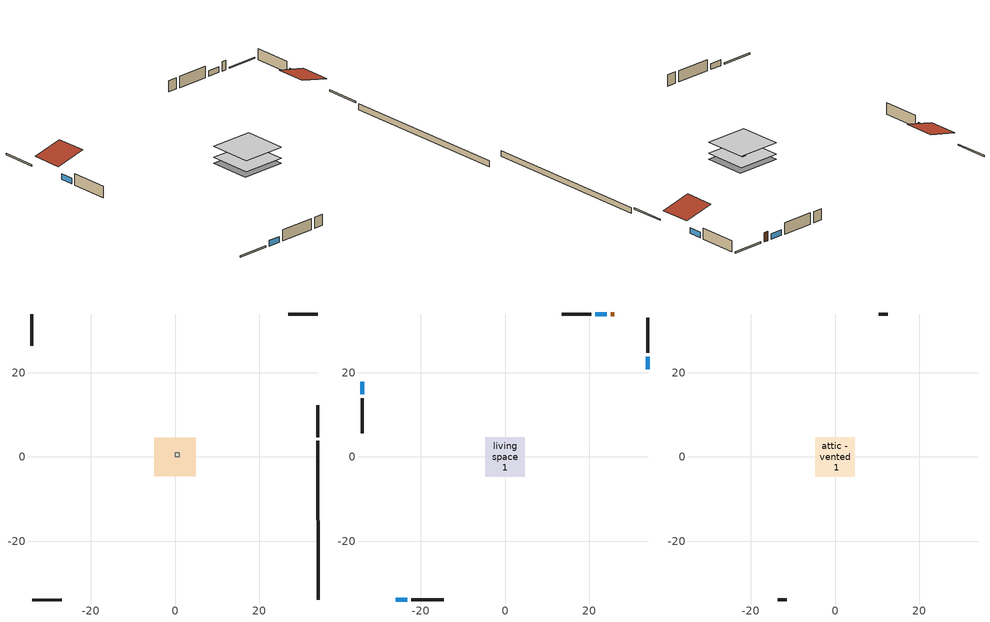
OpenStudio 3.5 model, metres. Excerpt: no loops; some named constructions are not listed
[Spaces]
air source heat pump airloop ret air space
 floor adiabatic (AdiabaticConst): 0,0 0,1 1,1 1,0 z0
 wall adiabatic (AdiabaticConst): 0,0 1,0 1,1 0,1 0,0 z0:1
 ceiling adiabatic (AdiabaticConst): 1,0 1,1 0,1 0,0 z1
crawlspace - unvented 1
 floor foundation (Slab1 construction): -4.88,-4.57 -4.88,4.57 4.88,4.57 4.88,-4.57 z-0.91
 wall outside (RimJoist4 construction): -33.98,-33.98 -26.93,-33.98 z0.3:0.61
 wall outside (RimJoist3 construction): -33.98,33.98 -33.98,26.46 z0.3:0.61
 wall outside (RimJoist2 construction): 33.98,33.98 26.93,33.98 z0.3:0.61
 wall outside (RimJoist1 construction): 33.98,4.75 33.98,12.27 z0.3:0.61
 wall foundation (FoundationWall1 construction): 33.98,-33.98 33.98,3.82 z-0.91:0.3
living space 1
 floor to crawlspace - unvented 1 (Floor1 construction): -4.72,-4.72 -4.72,4.72 4.72,4.72 4.72,-4.72 z0.3
 wall outside (AdiabaticWallConstruction 1): 26,33.98 25.08,33.98 z0.3:2.34
 wall outside (AdiabaticWallConstruction): -26,-33.98 -23.26,-33.98 / -33.98,17.82 -33.98,14.89 / 24.16,33.98 21.41,33.98 / 33.98,20.9 33.98,23.83 z0.3:1.52
 wall outside (Wall4 construction): -22.33,-33.98 -14.55,-33.98 z0.3:2.74
 wall outside (Wall3 construction): -33.98,13.97 -33.98,5.68 z0.3:2.74
 wall outside (Wall2 construction): 20.48,33.98 13.47,33.98 z0.3:2.74
 wall outside (Wall1 construction): 33.98,24.76 33.98,33.05 z0.3:2.74
 window (WindowConstruction 3): -26,-33.98 -23.26,-33.98 z0.3:1.52
 window (WindowConstruction 2): -33.98,17.82 -33.98,14.89 z0.3:1.52
 window (WindowConstruction 1): 24.16,33.98 21.41,33.98 z0.3:1.52
 window (WindowConstruction): 33.98,20.9 33.98,23.83 z0.3:1.52
 door (Door): 26,33.98 25.09,33.98 z0.3:2.34
attic - vented 1
 floor to living space 1 (Floor2 construction Reversed): -4.72,-4.72 -4.72,4.72 4.72,4.72 4.72,-4.72 z2.74
 wall outside (Wall6 construction): -13.63,-33.98 -11.48,-33.98 z0.3:2.74
 wall outside (Wall5 construction): 12.54,33.98 10.4,33.98 z0.3:2.74
 roof outside (Roof2 construction): 33.98,19.97,2.74 27.4,19.97,4.39 27.4,13.19,4.39 33.98,13.19,2.74
 roof outside (Roof1 construction): -33.98,18.75,2.74 -27.4,18.75,4.39 -27.4,25.53,4.39 -33.98,25.53,2.74
[Construction]
Floor2 construction: ceiling loosefill ins, ceiling stud and cavity, gypsum board
Floor1 construction Reversed: floor covering, osb sheathing 0.75 in., floor stud and cavity
[Material] Roughness=Rough; Thermal Absorptance=0.9
Name | Thickness {m} | Conductivity {W/m-K} | Density {kg/m3} | Specific Heat {J/kg-K} | Solar Absorptance | Visible Absorptance
ceiling stud and cavity | 0.1397 | 1.03165 | 65.682 | 1177.47 | 0.7 | 0.7
ceiling loosefill ins | 0.0846667 | 0.0480833 | 16.02 | 1046.75 | 0.7 | 0.7
floor covering | 0.0127 | 0.0433444 | 54.468 | 1339.84 | 0.6 | 0.6
osb sheathing 0.75 in. | 0.01905 | 0.115458 | 512.64 | 1214.23 | 0.7 | 0.7
floor stud and cavity | 0.1397 | 0.27731 | 92.3553 | 1139.71 | 0.7 | 0.7
gypsum board | 0.0127 | 0.160291 | 801 | 837.4 | 0.6 | 0.6
[Schedule:Day]
interior lighting schedule allday8: 1, 0, 0.08, 4, 0, 0.0666667, 5, 0, 0.0733333, 6, 0, 0.12, 7, 0, 0.2, 8, 0, 0.253333, 10, 0, 0.273333, 11, 0, 0.26, 12, 0, 0.246667, 13, 0, 0.24, 14, 0, 0.233333, 15, 0, 0.246667, 16, 0, 0.273333, 17, 0, 0.333333, 18, 0, 0.433333, 19, 0, 0.573333, 20, 0, 0.7, 21, 0, 0.733333, 22, 0, 0.526667, 23, 0, 0.266667, 24, 0, 0.12
interior lighting schedule allday7: 1, 0, 0.0745455, 4, 0, 0.0621212, 5, 0, 0.0683333, 6, 0, 0.111818, 7, 0, 0.186364, 8, 0, 0.236061, 10, 0, 0.254697, 11, 0, 0.242273, 12, 0, 0.229848, 13, 0, 0.223636, 14, 0, 0.217424, 15, 0, 0.229848, 16, 0, 0.254697, 17, 0, 0.310606, 18, 0, 0.403788, 19, 0, 0.534242, 20, 0, 0.652273, 21, 0, 0.683333, 22, 0, 0.490758, 23, 0, 0.248485, 24, 0, 0.111818
interior lighting schedule allday6: 1, 0, 0.0727273, 4, 0, 0.0606061, 5, 0, 0.0666667, 6, 0, 0.109091, 7, 0, 0.181818, 8, 0, 0.230303, 10, 0, 0.248485, 11, 0, 0.236364, 12, 0, 0.224242, 13, 0, 0.218182, 14, 0, 0.212121, 15, 0, 0.224242, 16, 0, 0.248485, 17, 0, 0.30303, 18, 0, 0.393939, 19, 0, 0.521212, 20, 0, 0.636364, 21, 0, 0.666667, 22, 0, 0.478788, 23, 0, 0.242424, 24, 0, 0.109091
interior lighting schedule allday5: 1, 0, 0.0763636, 4, 0, 0.0636364, 5, 0, 0.07, 6, 0, 0.114545, 7, 0, 0.190909, 8, 0, 0.241818, 10, 0, 0.260909, 11, 0, 0.248182, 12, 0, 0.235455, 13, 0, 0.229091, 14, 0, 0.222727, 15, 0, 0.235455, 16, 0, 0.260909, 17, 0, 0.318182, 18, 0, 0.413636, 19, 0, 0.547273, 20, 0, 0.668182, 21, 0, 0.7, 22, 0, 0.502727, 23, 0, 0.254545, 24, 0, 0.114545
interior lighting schedule allday4: 1, 0, 0.0845455, 4, 0, 0.0704545, 5, 0, 0.0775, 6, 0, 0.126818, 7, 0, 0.211364, 8, 0, 0.267727, 10, 0, 0.288864, 11, 0, 0.274773, 12, 0, 0.260682, 13, 0, 0.253636, 14, 0, 0.246591, 15, 0, 0.260682, 16, 0, 0.288864, 17, 0, 0.352273, 18, 0, 0.457955, 19, 0, 0.605909, 20, 0, 0.739773, 21, 0, 0.775, 22, 0, 0.556591, 23, 0, 0.281818, 24, 0, 0.126818
interior lighting schedule allday3: 1, 0, 0.0927273, 4, 0, 0.0772727, 5, 0, 0.085, 6, 0, 0.139091, 7, 0, 0.231818, 8, 0, 0.293636, 10, 0, 0.316818, 11, 0, 0.301364, 12, 0, 0.285909, 13, 0, 0.278182, 14, 0, 0.270455, 15, 0, 0.285909, 16, 0, 0.316818, 17, 0, 0.386364, 18, 0, 0.502273, 19, 0, 0.664545, 20, 0, 0.811364, 21, 0, 0.85, 22, 0, 0.610455, 23, 0, 0.309091, 24, 0, 0.139091
interior lighting schedule allday2: 1, 0, 0.100909, 4, 0, 0.0840909, 5, 0, 0.0925, 6, 0, 0.151364, 7, 0, 0.252273, 8, 0, 0.319545, 10, 0, 0.344773, 11, 0, 0.327955, 12, 0, 0.311136, 13, 0, 0.302727, 14, 0, 0.294318, 15, 0, 0.311136, 16, 0, 0.344773, 17, 0, 0.420455, 18, 0, 0.546591, 19, 0, 0.723182, 20, 0, 0.882955, 21, 0, 0.925, 22, 0, 0.664318, 23, 0, 0.336364, 24, 0, 0.151364
interior lighting schedule allday1: 1, 0, 0.108182, 4, 0, 0.0901515, 5, 0, 0.0991667, 6, 0, 0.162273, 7, 0, 0.270455, 8, 0, 0.342576, 10, 0, 0.369621, 11, 0, 0.351591, 12, 0, 0.333561, 13, 0, 0.324545, 14, 0, 0.31553, 15, 0, 0.333561, 16, 0, 0.369621, 17, 0, 0.450758, 18, 0, 0.585985, 19, 0, 0.775303, 20, 0, 0.946591, 21, 0, 0.991667, 22, 0, 0.712197, 23, 0, 0.360606, 24, 0, 0.162273
occupants schedule allday1: 7, 0, 1, 8, 0, 0.868852, 9, 0, 0.409836, 16, 0, 0.245902, 17, 0, 0.295082, 18, 0, 0.540984, 21, 0, 0.885246, 24, 0, 1
